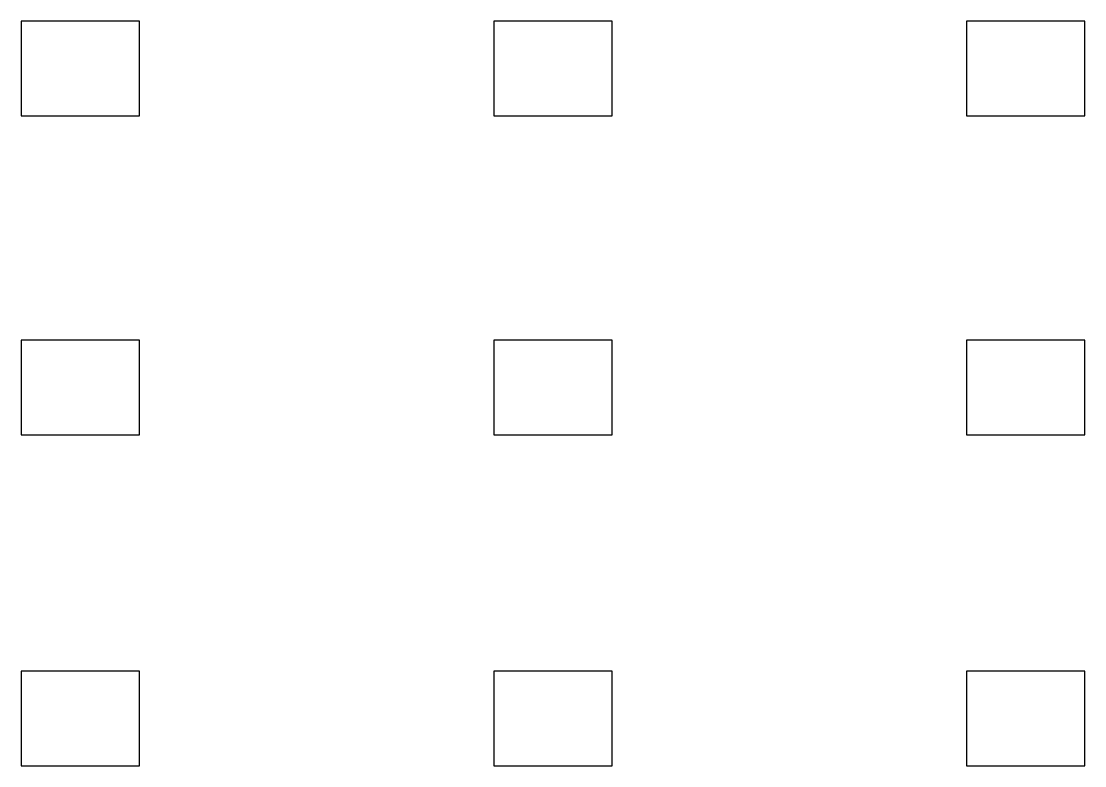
# Model space of a CAD drawing. Header units: millimetres. Extents: x 10 to 100, y 10 to 73.
import ezdxf

# ---------------------------------------------------------------- set-up
doc = ezdxf.new("R2010")
doc.units = ezdxf.units.MM

msp = doc.modelspace()

# ---------------------------------------------------------------- linework, layer by layer
for points in [[(10, 65), (20, 65), (20, 73), (10, 73)], [(50, 65), (60, 65), (60, 73), (50, 73)], [(90, 65), (100, 65), (100, 73), (90, 73)], [(10, 38), (20, 38), (20, 46), (10, 46)], [(50, 38), (60, 38), (60, 46), (50, 46)], [(90, 38), (100, 38), (100, 46), (90, 46)], [(10, 10), (20, 10), (20, 18), (10, 18)], [(50, 10), (60, 10), (60, 18), (50, 18)], [(90, 10), (100, 10), (100, 18), (90, 18)]]:
    msp.add_lwpolyline(points, close=True)

doc.saveas('drawing.dxf')
